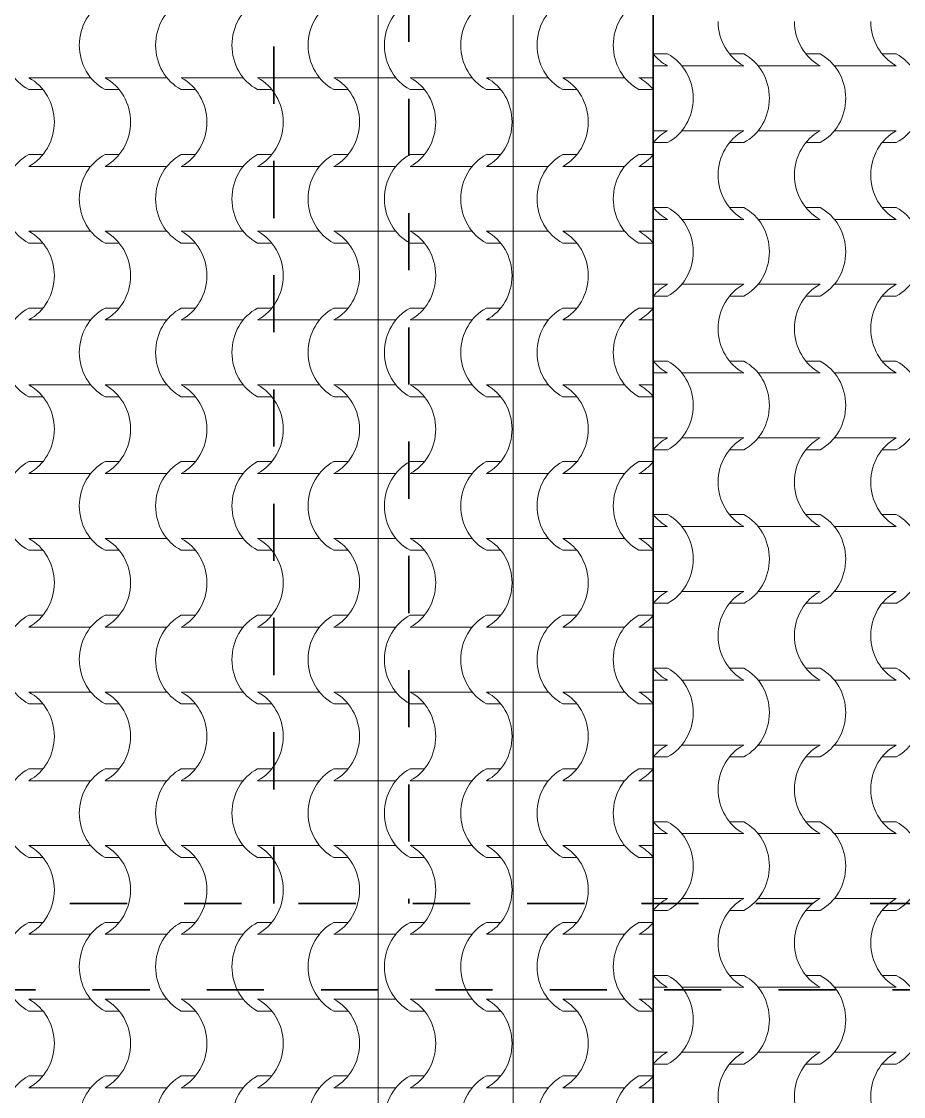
# Model space of a CAD drawing. Header units: millimetres. Extents: x -22688 to 165477, y -34508 to 218425.
# Drawn here: x 59903 to 61537, y 97226 to 99217 of the extents above; entities that cross this region are included whole.
import ezdxf

# ---------------------------------------------------------------- set-up
doc = ezdxf.new("R2010")
doc.units = ezdxf.units.MM
doc.header["$MEASUREMENT"] = 0
doc.set_wipeout_variables(frame=1)
doc.linetypes.add('- Прекъснати линия', pattern=[211.666667, 105.833333, -105.833333])
doc.linetypes.add('Wipeout_Contour', pattern=[1000, 0, -1000])
for name, color, linetype, lineweight in [('102', 254, 'Continuous', 15), ('41', 7, 'Continuous', 35), ('85', 252, 'Continuous', 20), ('GROMOBRAN', 5, 'Continuous', 35)]:
    doc.layers.add(name, color=color, linetype=linetype, lineweight=lineweight)
doc.layers.add('65', color=7, linetype='Continuous', lineweight=20, true_color=0x4e4e4e)

# ---------------------------------------------------------------- blocks, each defined once
blk = doc.blocks.new('*X785')
at = {"layer": '102', "color": 254, "linetype": 'Continuous', "lineweight": 15}
for p, q in [((186.387, 218.347), (185.241, 218.347)), ((187.533, 218.347), (186.387, 218.347)), ((189.212, 218.347), (188.067, 218.347)), ((190.358, 218.347), (189.212, 218.347)), ((192.038, 218.347), (190.892, 218.347)), ((193.184, 218.347), (192.038, 218.347)), ((194.863, 218.347), (193.717, 218.347)), ((196.009, 218.347), (194.863, 218.347)), ((197.689, 218.347), (196.543, 218.347)), ((198.835, 218.347), (197.689, 218.347)), ((200.514, 218.347), (199.368, 218.347)), ((201.66, 218.347), (200.514, 218.347)), ((203.339, 218.347), (202.194, 218.347)), ((204.485, 218.347), (203.339, 218.347)), ((206.165, 218.347), (205.019, 218.347)), ((207.311, 218.347), (206.165, 218.347)), ((208.371, 218.347), (207.844, 218.347)), ((185.768, 217.907), (185.241, 217.907)), ((188.593, 217.907), (188.067, 217.907)), ((191.419, 217.907), (190.892, 217.907)), ((194.244, 217.907), (193.717, 217.907)), ((197.07, 217.907), (196.543, 217.907)), ((199.895, 217.907), (199.368, 217.907)), ((202.72, 217.907), (202.194, 217.907)), ((205.546, 217.907), (205.019, 217.907)), ((208.371, 217.907), (207.844, 217.907)), ((185.768, 215.502), (185.241, 215.502)), ((188.593, 215.502), (188.067, 215.502)), ((191.419, 215.502), (190.892, 215.502)), ((194.244, 215.502), (193.717, 215.502)), ((197.07, 215.502), (196.543, 215.502)), ((199.895, 215.502), (199.368, 215.502)), ((202.72, 215.502), (202.194, 215.502)), ((205.546, 215.502), (205.019, 215.502)), ((208.371, 215.502), (207.844, 215.502)), ((186.387, 215.062), (185.241, 215.062)), ((187.533, 215.062), (186.387, 215.062)), ((189.212, 215.062), (188.067, 215.062)), ((190.358, 215.062), (189.212, 215.062)), ((192.038, 215.062), (190.892, 215.062)), ((193.184, 215.062), (192.038, 215.062)), ((194.863, 215.062), (193.717, 215.062)), ((196.009, 215.062), (194.863, 215.062)), ((197.689, 215.062), (196.543, 215.062)), ((198.835, 215.062), (197.689, 215.062)), ((200.514, 215.062), (199.368, 215.062)), ((201.66, 215.062), (200.514, 215.062)), ((203.339, 215.062), (202.194, 215.062)), ((204.485, 215.062), (203.339, 215.062)), ((206.165, 215.062), (205.019, 215.062)), ((207.311, 215.062), (206.165, 215.062)), ((208.371, 215.062), (207.844, 215.062)), ((186.387, 212.657), (185.241, 212.657)), ((187.533, 212.657), (186.387, 212.657)), ((189.212, 212.657), (188.067, 212.657)), ((190.358, 212.657), (189.212, 212.657)), ((192.038, 212.657), (190.892, 212.657)), ((193.184, 212.657), (192.038, 212.657)), ((194.863, 212.657), (193.717, 212.657)), ((196.009, 212.657), (194.863, 212.657)), ((197.689, 212.657), (196.543, 212.657)), ((198.835, 212.657), (197.689, 212.657)), ((200.514, 212.657), (199.368, 212.657)), ((201.66, 212.657), (200.514, 212.657)), ((203.339, 212.657), (202.194, 212.657)), ((204.485, 212.657), (203.339, 212.657)), ((206.165, 212.657), (205.019, 212.657)), ((207.311, 212.657), (206.165, 212.657)), ((208.371, 212.657), (207.844, 212.657)), ((185.768, 212.217), (185.241, 212.217)), ((188.593, 212.217), (188.067, 212.217)), ((191.419, 212.217), (190.892, 212.217)), ((194.244, 212.217), (193.717, 212.217)), ((197.07, 212.217), (196.543, 212.217)), ((199.895, 212.217), (199.368, 212.217)), ((202.72, 212.217), (202.194, 212.217)), ((205.546, 212.217), (205.019, 212.217)), ((208.371, 212.217), (207.844, 212.217)), ((185.768, 209.812), (185.241, 209.812)), ((188.593, 209.812), (188.067, 209.812)), ((191.419, 209.812), (190.892, 209.812)), ((194.244, 209.812), (193.717, 209.812)), ((197.07, 209.812), (196.543, 209.812)), ((199.895, 209.812), (199.368, 209.812)), ((202.72, 209.812), (202.194, 209.812)), ((205.546, 209.812), (205.019, 209.812)), ((208.371, 209.812), (207.844, 209.812)), ((186.387, 209.372), (185.241, 209.372)), ((187.533, 209.372), (186.387, 209.372)), ((189.212, 209.372), (188.067, 209.372)), ((190.358, 209.372), (189.212, 209.372)), ((192.038, 209.372), (190.892, 209.372)), ((193.184, 209.372), (192.038, 209.372)), ((194.863, 209.372), (193.717, 209.372)), ((196.009, 209.372), (194.863, 209.372)), ((197.689, 209.372), (196.543, 209.372)), ((198.835, 209.372), (197.689, 209.372)), ((200.514, 209.372), (199.368, 209.372)), ((201.66, 209.372), (200.514, 209.372)), ((203.339, 209.372), (202.194, 209.372)), ((204.485, 209.372), (203.339, 209.372)), ((206.165, 209.372), (205.019, 209.372)), ((207.311, 209.372), (206.165, 209.372)), ((208.371, 209.372), (207.844, 209.372)), ((186.387, 206.967), (185.241, 206.967)), ((187.533, 206.967), (186.387, 206.967)), ((189.212, 206.967), (188.067, 206.967)), ((190.358, 206.967), (189.212, 206.967)), ((192.038, 206.967), (190.892, 206.967)), ((193.184, 206.967), (192.038, 206.967)), ((194.863, 206.967), (193.717, 206.967)), ((196.009, 206.967), (194.863, 206.967)), ((197.689, 206.967), (196.543, 206.967)), ((198.835, 206.967), (197.689, 206.967)), ((200.514, 206.967), (199.368, 206.967)), ((201.66, 206.967), (200.514, 206.967)), ((203.339, 206.967), (202.194, 206.967)), ((204.485, 206.967), (203.339, 206.967)), ((206.165, 206.967), (205.019, 206.967)), ((207.311, 206.967), (206.165, 206.967)), ((208.371, 206.967), (207.844, 206.967)), ((185.768, 206.527), (185.241, 206.527)), ((188.593, 206.527), (188.067, 206.527)), ((191.419, 206.527), (190.892, 206.527)), ((194.244, 206.527), (193.717, 206.527)), ((197.07, 206.527), (196.543, 206.527)), ((199.895, 206.527), (199.368, 206.527)), ((202.72, 206.527), (202.194, 206.527)), ((205.546, 206.527), (205.019, 206.527)), ((208.371, 206.527), (207.844, 206.527)), ((185.768, 204.123), (185.241, 204.123)), ((188.593, 204.123), (188.067, 204.123)), ((191.419, 204.123), (190.892, 204.123)), ((194.244, 204.123), (193.717, 204.123)), ((197.07, 204.123), (196.543, 204.123)), ((199.895, 204.123), (199.368, 204.123)), ((202.72, 204.123), (202.194, 204.123)), ((205.546, 204.123), (205.019, 204.123)), ((208.371, 204.123), (207.844, 204.123)), ((186.387, 203.683), (185.241, 203.683)), ((187.533, 203.683), (186.387, 203.683)), ((189.212, 203.683), (188.067, 203.683)), ((190.358, 203.683), (189.212, 203.683)), ((192.038, 203.683), (190.892, 203.683)), ((193.184, 203.683), (192.038, 203.683)), ((194.863, 203.683), (193.717, 203.683)), ((196.009, 203.683), (194.863, 203.683)), ((197.689, 203.683), (196.543, 203.683)), ((198.835, 203.683), (197.689, 203.683)), ((200.514, 203.683), (199.368, 203.683)), ((201.66, 203.683), (200.514, 203.683)), ((203.339, 203.683), (202.194, 203.683)), ((204.485, 203.683), (203.339, 203.683)), ((206.165, 203.683), (205.019, 203.683)), ((207.311, 203.683), (206.165, 203.683)), ((208.371, 203.683), (207.844, 203.683)), ((186.387, 201.278), (185.241, 201.278)), ((187.533, 201.278), (186.387, 201.278)), ((189.212, 201.278), (188.067, 201.278)), ((190.358, 201.278), (189.212, 201.278)), ((192.038, 201.278), (190.892, 201.278)), ((193.184, 201.278), (192.038, 201.278)), ((194.863, 201.278), (193.717, 201.278)), ((196.009, 201.278), (194.863, 201.278)), ((197.689, 201.278), (196.543, 201.278)), ((198.835, 201.278), (197.689, 201.278)), ((200.514, 201.278), (199.368, 201.278)), ((201.66, 201.278), (200.514, 201.278)), ((203.339, 201.278), (202.194, 201.278)), ((204.485, 201.278), (203.339, 201.278)), ((206.165, 201.278), (205.019, 201.278)), ((207.311, 201.278), (206.165, 201.278)), ((208.371, 201.278), (207.844, 201.278)), ((185.768, 200.838), (185.241, 200.838)), ((188.593, 200.838), (188.067, 200.838)), ((191.419, 200.838), (190.892, 200.838)), ((194.244, 200.838), (193.717, 200.838)), ((197.07, 200.838), (196.543, 200.838)), ((199.895, 200.838), (199.368, 200.838)), ((202.72, 200.838), (202.194, 200.838)), ((205.546, 200.838), (205.019, 200.838)), ((208.371, 200.838), (207.844, 200.838)), ((185.768, 198.433), (185.241, 198.433)), ((188.593, 198.433), (188.067, 198.433)), ((191.419, 198.433), (190.892, 198.433)), ((194.244, 198.433), (193.717, 198.433)), ((197.07, 198.433), (196.543, 198.433)), ((199.895, 198.433), (199.368, 198.433)), ((202.72, 198.433), (202.194, 198.433)), ((205.546, 198.433), (205.019, 198.433)), ((208.371, 198.433), (207.844, 198.433)), ((186.387, 197.993), (185.241, 197.993)), ((187.533, 197.993), (186.387, 197.993)), ((189.212, 197.993), (188.067, 197.993)), ((190.358, 197.993), (189.212, 197.993)), ((192.038, 197.993), (190.892, 197.993)), ((193.184, 197.993), (192.038, 197.993)), ((194.863, 197.993), (193.717, 197.993)), ((196.009, 197.993), (194.863, 197.993)), ((197.689, 197.993), (196.543, 197.993)), ((198.835, 197.993), (197.689, 197.993)), ((200.514, 197.993), (199.368, 197.993)), ((201.66, 197.993), (200.514, 197.993)), ((203.339, 197.993), (202.194, 197.993)), ((204.485, 197.993), (203.339, 197.993)), ((206.165, 197.993), (205.019, 197.993)), ((207.311, 197.993), (206.165, 197.993)), ((208.371, 197.993), (207.844, 197.993)), ((186.387, 195.588), (185.241, 195.588)), ((187.533, 195.588), (186.387, 195.588)), ((189.212, 195.588), (188.067, 195.588)), ((190.358, 195.588), (189.212, 195.588)), ((192.038, 195.588), (190.892, 195.588)), ((193.184, 195.588), (192.038, 195.588)), ((194.863, 195.588), (193.717, 195.588)), ((196.009, 195.588), (194.863, 195.588)), ((197.689, 195.588), (196.543, 195.588)), ((198.835, 195.588), (197.689, 195.588)), ((200.514, 195.588), (199.368, 195.588)), ((201.66, 195.588), (200.514, 195.588)), ((203.339, 195.588), (202.194, 195.588)), ((204.485, 195.588), (203.339, 195.588)), ((206.165, 195.588), (205.019, 195.588)), ((207.311, 195.588), (206.165, 195.588)), ((208.371, 195.588), (207.844, 195.588)), ((185.768, 195.148), (185.241, 195.148)), ((188.593, 195.148), (188.067, 195.148)), ((191.419, 195.148), (190.892, 195.148)), ((194.244, 195.148), (193.717, 195.148)), ((197.07, 195.148), (196.543, 195.148)), ((199.895, 195.148), (199.368, 195.148)), ((202.72, 195.148), (202.194, 195.148)), ((205.546, 195.148), (205.019, 195.148)), ((208.371, 195.148), (207.844, 195.148)), ((185.768, 192.743), (185.241, 192.743)), ((188.593, 192.743), (188.067, 192.743)), ((191.419, 192.743), (190.892, 192.743)), ((194.244, 192.743), (193.717, 192.743)), ((197.07, 192.743), (196.543, 192.743)), ((199.895, 192.743), (199.368, 192.743)), ((202.72, 192.743), (202.194, 192.743)), ((205.546, 192.743), (205.019, 192.743)), ((208.371, 192.743), (207.844, 192.743)), ((186.387, 192.303), (185.241, 192.303)), ((187.533, 192.303), (186.387, 192.303)), ((189.212, 192.303), (188.067, 192.303)), ((190.358, 192.303), (189.212, 192.303)), ((192.038, 192.303), (190.892, 192.303)), ((193.184, 192.303), (192.038, 192.303)), ((194.863, 192.303), (193.717, 192.303)), ((196.009, 192.303), (194.863, 192.303)), ((197.689, 192.303), (196.543, 192.303)), ((198.835, 192.303), (197.689, 192.303)), ((200.514, 192.303), (199.368, 192.303)), ((201.66, 192.303), (200.514, 192.303)), ((203.339, 192.303), (202.194, 192.303)), ((204.485, 192.303), (203.339, 192.303)), ((206.165, 192.303), (205.019, 192.303)), ((207.311, 192.303), (206.165, 192.303)), ((208.371, 192.303), (207.844, 192.303)), ((186.387, 189.899), (185.241, 189.899)), ((187.533, 189.899), (186.387, 189.899)), ((189.212, 189.899), (188.067, 189.899)), ((190.358, 189.899), (189.212, 189.899)), ((192.038, 189.899), (190.892, 189.899)), ((193.184, 189.899), (192.038, 189.899)), ((194.863, 189.899), (193.717, 189.899)), ((196.009, 189.899), (194.863, 189.899)), ((197.689, 189.899), (196.543, 189.899)), ((198.835, 189.899), (197.689, 189.899)), ((200.514, 189.899), (199.368, 189.899)), ((201.66, 189.899), (200.514, 189.899)), ((203.339, 189.899), (202.194, 189.899)), ((204.485, 189.899), (203.339, 189.899)), ((206.165, 189.899), (205.019, 189.899)), ((207.311, 189.899), (206.165, 189.899)), ((208.371, 189.899), (207.844, 189.899)), ((185.768, 189.459), (185.241, 189.459)), ((188.593, 189.459), (188.067, 189.459)), ((191.419, 189.459), (190.892, 189.459)), ((194.244, 189.459), (193.717, 189.459)), ((197.07, 189.459), (196.543, 189.459)), ((199.895, 189.459), (199.368, 189.459)), ((202.72, 189.459), (202.194, 189.459)), ((205.546, 189.459), (205.019, 189.459)), ((208.371, 189.459), (207.844, 189.459)), ((185.768, 187.054), (185.241, 187.054)), ((188.593, 187.054), (188.067, 187.054)), ((191.419, 187.054), (190.892, 187.054)), ((194.244, 187.054), (193.717, 187.054)), ((197.07, 187.054), (196.543, 187.054)), ((199.895, 187.054), (199.368, 187.054)), ((202.72, 187.054), (202.194, 187.054)), ((205.546, 187.054), (205.019, 187.054)), ((208.371, 187.054), (207.844, 187.054)), ((186.387, 186.614), (185.241, 186.614)), ((187.533, 186.614), (186.387, 186.614)), ((189.212, 186.614), (188.067, 186.614)), ((190.358, 186.614), (189.212, 186.614)), ((192.038, 186.614), (190.892, 186.614)), ((193.184, 186.614), (192.038, 186.614)), ((194.863, 186.614), (193.717, 186.614)), ((196.009, 186.614), (194.863, 186.614)), ((197.689, 186.614), (196.543, 186.614)), ((198.835, 186.614), (197.689, 186.614)), ((200.514, 186.614), (199.368, 186.614)), ((201.66, 186.614), (200.514, 186.614)), ((203.339, 186.614), (202.194, 186.614)), ((204.485, 186.614), (203.339, 186.614)), ((206.165, 186.614), (205.019, 186.614)), ((207.311, 186.614), (206.165, 186.614)), ((208.371, 186.614), (207.844, 186.614)), ((186.387, 184.209), (185.241, 184.209)), ((187.533, 184.209), (186.387, 184.209)), ((189.212, 184.209), (188.067, 184.209)), ((190.358, 184.209), (189.212, 184.209)), ((192.038, 184.209), (190.892, 184.209)), ((193.184, 184.209), (192.038, 184.209)), ((194.863, 184.209), (193.717, 184.209)), ((196.009, 184.209), (194.863, 184.209)), ((197.689, 184.209), (196.543, 184.209)), ((198.835, 184.209), (197.689, 184.209)), ((200.514, 184.209), (199.368, 184.209)), ((201.66, 184.209), (200.514, 184.209)), ((203.339, 184.209), (202.194, 184.209)), ((204.485, 184.209), (203.339, 184.209)), ((206.165, 184.209), (205.019, 184.209)), ((207.311, 184.209), (206.165, 184.209)), ((208.371, 184.209), (207.844, 184.209)), ((185.768, 183.769), (185.241, 183.769)), ((188.593, 183.769), (188.067, 183.769)), ((191.419, 183.769), (190.892, 183.769)), ((194.244, 183.769), (193.717, 183.769)), ((197.07, 183.769), (196.543, 183.769)), ((199.895, 183.769), (199.368, 183.769)), ((202.72, 183.769), (202.194, 183.769)), ((205.546, 183.769), (205.019, 183.769)), ((208.371, 183.769), (207.844, 183.769)), ((185.768, 181.364), (185.241, 181.364)), ((188.593, 181.364), (188.067, 181.364)), ((191.419, 181.364), (190.892, 181.364)), ((194.244, 181.364), (193.717, 181.364)), ((197.07, 181.364), (196.543, 181.364)), ((199.895, 181.364), (199.368, 181.364)), ((202.72, 181.364), (202.194, 181.364)), ((205.546, 181.364), (205.019, 181.364)), ((208.371, 181.364), (207.844, 181.364)), ((186.387, 180.924), (185.241, 180.924)), ((187.533, 180.924), (186.387, 180.924)), ((189.212, 180.924), (188.067, 180.924)), ((190.358, 180.924), (189.212, 180.924)), ((192.038, 180.924), (190.892, 180.924)), ((193.184, 180.924), (192.038, 180.924)), ((194.863, 180.924), (193.717, 180.924)), ((196.009, 180.924), (194.863, 180.924)), ((197.689, 180.924), (196.543, 180.924)), ((198.835, 180.924), (197.689, 180.924)), ((200.514, 180.924), (199.368, 180.924)), ((201.66, 180.924), (200.514, 180.924)), ((203.339, 180.924), (202.194, 180.924)), ((204.485, 180.924), (203.339, 180.924)), ((206.165, 180.924), (205.019, 180.924)), ((207.311, 180.924), (206.165, 180.924)), ((208.371, 180.924), (207.844, 180.924))]:
    blk.add_line(p, q, dxfattribs=at)
for centre, major_axis, start_param, end_param in [((186.018, 219.549), (0, 1.839), 0.466079, 2.675513), ((188.843, 219.549), (0, 1.839), 0.466079, 2.675513), ((191.668, 219.549), (0, 1.839), 0.466079, 2.675513), ((194.494, 219.549), (0, 1.839), 0.466079, 2.675513), ((197.319, 219.549), (0, 1.839), 0.466079, 2.675513), ((200.145, 219.549), (0, 1.839), 0.466079, 2.675513), ((202.97, 219.549), (0, 1.839), 0.466079, 2.675513), ((205.795, 219.549), (0, 1.839), 0.466079, 2.675513), ((208.621, 219.549), (0, 1.839), 0.466079, 2.675513), ((184.453, 216.699), (0, 1.849), 4.715365, 5.812147), ((187.278, 216.699), (0, 1.849), 4.715365, 5.812147), ((190.103, 216.699), (0, 1.849), 4.715365, 5.812147), ((192.929, 216.699), (0, 1.849), 4.715365, 5.812147), ((195.754, 216.699), (0, 1.849), 4.715365, 5.812147), ((198.58, 216.699), (0, 1.849), 4.715365, 5.812147), ((201.405, 216.699), (0, 1.849), 4.715365, 5.812147), ((204.23, 216.699), (0, 1.849), 4.715365, 5.812147), ((207.056, 216.699), (0, 1.849), 5.424452, 5.812147), ((184.453, 216.71), (0, 1.849), 3.612631, 4.709413), ((187.278, 216.71), (0, 1.849), 3.612631, 4.709413), ((190.103, 216.71), (0, 1.849), 3.612631, 4.709413), ((192.929, 216.71), (0, 1.849), 3.612631, 4.709413), ((195.754, 216.71), (0, 1.849), 3.612631, 4.709413), ((198.58, 216.71), (0, 1.849), 3.612631, 4.709413), ((201.405, 216.71), (0, 1.849), 3.612631, 4.709413), ((204.23, 216.71), (0, 1.849), 3.612631, 4.709413), ((186.018, 213.859), (0, 1.839), 0.466079, 2.675513), ((188.843, 213.859), (0, 1.839), 0.466079, 2.675513), ((191.668, 213.859), (0, 1.839), 0.466079, 2.675513), ((194.494, 213.859), (0, 1.839), 0.466079, 2.675513), ((197.319, 213.859), (0, 1.839), 0.466079, 2.675513), ((200.145, 213.859), (0, 1.839), 0.466079, 2.675513), ((202.97, 213.859), (0, 1.839), 0.466079, 2.675513), ((205.795, 213.859), (0, 1.839), 0.466079, 2.675513), ((208.621, 213.859), (0, 1.839), 0.466079, 2.675513), ((207.056, 216.71), (0, 1.849), 3.612631, 4.000326), ((184.453, 211.009), (0, 1.849), 4.715365, 5.812147), ((187.278, 211.009), (0, 1.849), 4.715365, 5.812147), ((190.103, 211.009), (0, 1.849), 4.715365, 5.812147), ((192.929, 211.009), (0, 1.849), 4.715365, 5.812147), ((195.754, 211.009), (0, 1.849), 4.715365, 5.812147), ((198.58, 211.009), (0, 1.849), 4.715365, 5.812147), ((201.405, 211.009), (0, 1.849), 4.715365, 5.812147), ((204.23, 211.009), (0, 1.849), 4.715365, 5.812147), ((207.056, 211.009), (0, 1.849), 5.424451, 5.812147), ((184.453, 211.02), (0, 1.849), 3.612631, 4.709413), ((187.278, 211.02), (0, 1.849), 3.612631, 4.709413), ((190.103, 211.02), (0, 1.849), 3.612631, 4.709413), ((192.929, 211.02), (0, 1.849), 3.612631, 4.709413), ((195.754, 211.02), (0, 1.849), 3.612631, 4.709413), ((198.58, 211.02), (0, 1.849), 3.612631, 4.709413), ((201.405, 211.02), (0, 1.849), 3.612631, 4.709413), ((204.23, 211.02), (0, 1.849), 3.612631, 4.709413), ((186.018, 208.17), (0, 1.839), 0.466079, 2.675513), ((188.843, 208.17), (0, 1.839), 0.466079, 2.675513), ((191.668, 208.17), (0, 1.839), 0.466079, 2.675513), ((194.494, 208.17), (0, 1.839), 0.466079, 2.675513), ((197.319, 208.17), (0, 1.839), 0.466079, 2.675513), ((200.145, 208.17), (0, 1.839), 0.466079, 2.675513), ((202.97, 208.17), (0, 1.839), 0.466079, 2.675513), ((205.795, 208.17), (0, 1.839), 0.466079, 2.675513), ((208.621, 208.17), (0, 1.839), 0.466079, 2.675513), ((207.056, 211.02), (0, 1.849), 3.612631, 4.000327), ((184.453, 205.32), (0, 1.849), 4.715365, 5.812147), ((187.278, 205.32), (0, 1.849), 4.715365, 5.812147), ((190.103, 205.32), (0, 1.849), 4.715365, 5.812147), ((192.929, 205.32), (0, 1.849), 4.715365, 5.812147), ((195.754, 205.32), (0, 1.849), 4.715365, 5.812147), ((198.58, 205.32), (0, 1.849), 4.715365, 5.812147), ((201.405, 205.32), (0, 1.849), 4.715365, 5.812147), ((204.23, 205.32), (0, 1.849), 4.715365, 5.812147), ((207.056, 205.32), (0, 1.849), 5.42445, 5.812147), ((184.453, 205.331), (0, 1.849), 3.612631, 4.709413), ((187.278, 205.331), (0, 1.849), 3.612631, 4.709413), ((190.103, 205.331), (0, 1.849), 3.612631, 4.709413), ((192.929, 205.331), (0, 1.849), 3.612631, 4.709413), ((195.754, 205.331), (0, 1.849), 3.612631, 4.709413), ((198.58, 205.331), (0, 1.849), 3.612631, 4.709413), ((201.405, 205.331), (0, 1.849), 3.612631, 4.709413), ((204.23, 205.331), (0, 1.849), 3.612631, 4.709413), ((186.018, 202.48), (0, 1.839), 0.466079, 2.675513), ((188.843, 202.48), (0, 1.839), 0.466079, 2.675513), ((191.668, 202.48), (0, 1.839), 0.466079, 2.675513), ((194.494, 202.48), (0, 1.839), 0.466079, 2.675513), ((197.319, 202.48), (0, 1.839), 0.466079, 2.675513), ((200.145, 202.48), (0, 1.839), 0.466079, 2.675513), ((202.97, 202.48), (0, 1.839), 0.466079, 2.675513), ((205.795, 202.48), (0, 1.839), 0.466079, 2.675513), ((208.621, 202.48), (0, 1.839), 0.466079, 2.675513), ((207.056, 205.331), (0, 1.849), 3.612631, 4.000328), ((184.453, 199.63), (0, 1.849), 4.715365, 5.812147), ((187.278, 199.63), (0, 1.849), 4.715365, 5.812147), ((190.103, 199.63), (0, 1.849), 4.715365, 5.812147), ((192.929, 199.63), (0, 1.849), 4.715365, 5.812147), ((195.754, 199.63), (0, 1.849), 4.715365, 5.812147), ((198.58, 199.63), (0, 1.849), 4.715365, 5.812147), ((201.405, 199.63), (0, 1.849), 4.715365, 5.812147), ((204.23, 199.63), (0, 1.849), 4.715365, 5.812147), ((207.056, 199.63), (0, 1.849), 5.424449, 5.812147), ((184.453, 199.641), (0, 1.849), 3.612631, 4.709413), ((187.278, 199.641), (0, 1.849), 3.612631, 4.709413), ((190.103, 199.641), (0, 1.849), 3.612631, 4.709413), ((192.929, 199.641), (0, 1.849), 3.612631, 4.709413), ((195.754, 199.641), (0, 1.849), 3.612631, 4.709413), ((198.58, 199.641), (0, 1.849), 3.612631, 4.709413), ((201.405, 199.641), (0, 1.849), 3.612631, 4.709413), ((204.23, 199.641), (0, 1.849), 3.612631, 4.709413), ((186.018, 196.791), (0, 1.839), 0.466079, 2.675513), ((188.843, 196.791), (0, 1.839), 0.466079, 2.675513), ((191.668, 196.791), (0, 1.839), 0.466079, 2.675513), ((194.494, 196.791), (0, 1.839), 0.466079, 2.675513), ((197.319, 196.791), (0, 1.839), 0.466079, 2.675513), ((200.145, 196.791), (0, 1.839), 0.466079, 2.675513), ((202.97, 196.791), (0, 1.839), 0.466079, 2.675513), ((205.795, 196.791), (0, 1.839), 0.466079, 2.675513), ((208.621, 196.791), (0, 1.839), 0.466079, 2.675513), ((207.056, 199.641), (0, 1.849), 3.612631, 4.000329), ((184.453, 193.94), (0, 1.849), 4.715365, 5.812147), ((187.278, 193.94), (0, 1.849), 4.715365, 5.812147), ((190.103, 193.94), (0, 1.849), 4.715365, 5.812147), ((192.929, 193.94), (0, 1.849), 4.715365, 5.812147), ((195.754, 193.94), (0, 1.849), 4.715365, 5.812147), ((198.58, 193.94), (0, 1.849), 4.715365, 5.812147), ((201.405, 193.94), (0, 1.849), 4.715365, 5.812147), ((204.23, 193.94), (0, 1.849), 4.715365, 5.812147), ((207.056, 193.94), (0, 1.849), 5.424448, 5.812147), ((184.453, 193.951), (0, 1.849), 3.612631, 4.709413), ((187.278, 193.951), (0, 1.849), 3.612631, 4.709413), ((190.103, 193.951), (0, 1.849), 3.612631, 4.709413), ((192.929, 193.951), (0, 1.849), 3.612631, 4.709413), ((195.754, 193.951), (0, 1.849), 3.612631, 4.709413), ((198.58, 193.951), (0, 1.849), 3.612631, 4.709413), ((201.405, 193.951), (0, 1.849), 3.612631, 4.709413), ((204.23, 193.951), (0, 1.849), 3.612631, 4.709413), ((186.018, 191.101), (0, 1.839), 0.466079, 2.675513), ((188.843, 191.101), (0, 1.839), 0.466079, 2.675513), ((191.668, 191.101), (0, 1.839), 0.466079, 2.675513), ((194.494, 191.101), (0, 1.839), 0.466079, 2.675513), ((197.319, 191.101), (0, 1.839), 0.466079, 2.675513), ((200.145, 191.101), (0, 1.839), 0.466079, 2.675513), ((202.97, 191.101), (0, 1.839), 0.466079, 2.675513), ((205.795, 191.101), (0, 1.839), 0.466079, 2.675513), ((208.621, 191.101), (0, 1.839), 0.466079, 2.675513), ((207.056, 193.951), (0, 1.849), 3.612631, 4.00033), ((184.453, 188.251), (0, 1.849), 4.715365, 5.812147), ((187.278, 188.251), (0, 1.849), 4.715365, 5.812147), ((190.103, 188.251), (0, 1.849), 4.715365, 5.812147), ((192.929, 188.251), (0, 1.849), 4.715365, 5.812147), ((195.754, 188.251), (0, 1.849), 4.715365, 5.812147), ((198.58, 188.251), (0, 1.849), 4.715365, 5.812147), ((201.405, 188.251), (0, 1.849), 4.715365, 5.812147), ((204.23, 188.251), (0, 1.849), 4.715365, 5.812147), ((207.056, 188.251), (0, 1.849), 5.424448, 5.812147), ((184.453, 188.262), (0, 1.849), 3.612631, 4.709413), ((187.278, 188.262), (0, 1.849), 3.612631, 4.709413), ((190.103, 188.262), (0, 1.849), 3.612631, 4.709413), ((192.929, 188.262), (0, 1.849), 3.612631, 4.709413), ((195.754, 188.262), (0, 1.849), 3.612631, 4.709413), ((198.58, 188.262), (0, 1.849), 3.612631, 4.709413), ((201.405, 188.262), (0, 1.849), 3.612631, 4.709413), ((204.23, 188.262), (0, 1.849), 3.612631, 4.709413), ((186.018, 185.411), (0, 1.839), 0.466079, 2.675513), ((188.843, 185.411), (0, 1.839), 0.466079, 2.675513), ((191.668, 185.411), (0, 1.839), 0.466079, 2.675513), ((194.494, 185.411), (0, 1.839), 0.466079, 2.675513), ((197.319, 185.411), (0, 1.839), 0.466079, 2.675513), ((200.145, 185.411), (0, 1.839), 0.466079, 2.675513), ((202.97, 185.411), (0, 1.839), 0.466079, 2.675513), ((205.795, 185.411), (0, 1.839), 0.466079, 2.675513), ((208.621, 185.411), (0, 1.839), 0.466079, 2.675513), ((207.056, 188.262), (0, 1.849), 3.612631, 4.000331), ((184.453, 182.561), (0, 1.849), 4.715365, 5.812147), ((187.278, 182.561), (0, 1.849), 4.715365, 5.812147), ((190.103, 182.561), (0, 1.849), 4.715365, 5.812147), ((192.929, 182.561), (0, 1.849), 4.715365, 5.812147), ((195.754, 182.561), (0, 1.849), 4.715365, 5.812147), ((198.58, 182.561), (0, 1.849), 4.715365, 5.812147), ((201.405, 182.561), (0, 1.849), 4.715365, 5.812147), ((204.23, 182.561), (0, 1.849), 4.715365, 5.812147), ((207.056, 182.561), (0, 1.849), 5.424447, 5.812147), ((184.453, 182.572), (0, 1.849), 3.612631, 4.709413), ((187.278, 182.572), (0, 1.849), 3.612631, 4.709413), ((190.103, 182.572), (0, 1.849), 3.612631, 4.709413), ((192.929, 182.572), (0, 1.849), 3.612631, 4.709413), ((195.754, 182.572), (0, 1.849), 3.612631, 4.709413), ((198.58, 182.572), (0, 1.849), 3.612631, 4.709413), ((201.405, 182.572), (0, 1.849), 3.612631, 4.709413), ((204.23, 182.572), (0, 1.849), 3.612631, 4.709413), ((186.018, 179.722), (0, 1.839), 0.466079, 2.675513), ((188.843, 179.722), (0, 1.839), 0.466079, 2.675513), ((191.668, 179.722), (0, 1.839), 0.466079, 2.675513), ((194.494, 179.722), (0, 1.839), 0.466079, 2.675513), ((197.319, 179.722), (0, 1.839), 0.466079, 2.675513), ((200.145, 179.722), (0, 1.839), 0.466079, 2.675513), ((202.97, 179.722), (0, 1.839), 0.466079, 2.675513), ((205.795, 179.722), (0, 1.839), 0.466079, 2.675513), ((208.621, 179.722), (0, 1.839), 0.466079, 2.675513), ((207.056, 182.572), (0, 1.849), 3.612631, 4.000332)]:
    blk.add_ellipse(centre, major_axis=major_axis, ratio=0.939693, start_param=start_param, end_param=end_param, dxfattribs=at)
blk = doc.blocks.new('*X786')
at = {"layer": '102', "color": 254, "linetype": 'Continuous', "lineweight": 15}
for p, q in [((208.371, 219.228), (208.898, 219.228)), ((211.197, 219.228), (211.724, 219.228)), ((214.022, 219.228), (214.549, 219.228)), ((216.848, 219.228), (217.374, 219.228)), ((208.371, 218.788), (208.898, 218.788)), ((209.432, 218.788), (210.578, 218.788)), ((210.578, 218.788), (211.724, 218.788)), ((212.257, 218.788), (213.403, 218.788)), ((213.403, 218.788), (214.549, 218.788)), ((215.083, 218.788), (216.229, 218.788)), ((216.229, 218.788), (217.374, 218.788)), ((208.371, 216.383), (208.898, 216.383)), ((209.432, 216.383), (210.578, 216.383)), ((210.578, 216.383), (211.724, 216.383)), ((212.257, 216.383), (213.403, 216.383)), ((213.403, 216.383), (214.549, 216.383)), ((215.083, 216.383), (216.229, 216.383)), ((216.229, 216.383), (217.374, 216.383)), ((208.371, 215.943), (208.898, 215.943)), ((211.197, 215.943), (211.724, 215.943)), ((214.022, 215.943), (214.549, 215.943)), ((216.848, 215.943), (217.374, 215.943)), ((208.371, 213.538), (208.898, 213.538)), ((211.197, 213.538), (211.724, 213.538)), ((214.022, 213.538), (214.549, 213.538)), ((216.848, 213.538), (217.374, 213.538)), ((208.371, 213.098), (208.898, 213.098)), ((209.432, 213.098), (210.578, 213.098)), ((210.578, 213.098), (211.724, 213.098)), ((212.257, 213.098), (213.403, 213.098)), ((213.403, 213.098), (214.549, 213.098)), ((215.083, 213.098), (216.229, 213.098)), ((216.229, 213.098), (217.374, 213.098)), ((208.371, 210.693), (208.898, 210.693)), ((209.432, 210.693), (210.578, 210.693)), ((210.578, 210.693), (211.724, 210.693)), ((212.257, 210.693), (213.403, 210.693)), ((213.403, 210.693), (214.549, 210.693)), ((215.083, 210.693), (216.229, 210.693)), ((216.229, 210.693), (217.374, 210.693)), ((208.371, 210.253), (208.898, 210.253)), ((211.197, 210.253), (211.724, 210.253)), ((214.022, 210.253), (214.549, 210.253)), ((216.848, 210.253), (217.374, 210.253)), ((208.371, 207.848), (208.898, 207.848)), ((211.197, 207.848), (211.724, 207.848)), ((214.022, 207.848), (214.549, 207.848)), ((216.848, 207.848), (217.374, 207.848)), ((208.371, 207.408), (208.898, 207.408)), ((209.432, 207.408), (210.578, 207.408)), ((210.578, 207.408), (211.724, 207.408)), ((212.257, 207.408), (213.403, 207.408)), ((213.403, 207.408), (214.549, 207.408)), ((215.083, 207.408), (216.229, 207.408)), ((216.229, 207.408), (217.374, 207.408)), ((208.371, 205.004), (208.898, 205.004)), ((209.432, 205.004), (210.578, 205.004)), ((210.578, 205.004), (211.724, 205.004)), ((212.257, 205.004), (213.403, 205.004)), ((213.403, 205.004), (214.549, 205.004)), ((215.083, 205.004), (216.229, 205.004)), ((216.229, 205.004), (217.374, 205.004)), ((208.371, 204.564), (208.898, 204.564)), ((211.197, 204.564), (211.724, 204.564)), ((214.022, 204.564), (214.549, 204.564)), ((216.848, 204.564), (217.374, 204.564)), ((208.371, 202.159), (208.898, 202.159)), ((211.197, 202.159), (211.724, 202.159)), ((214.022, 202.159), (214.549, 202.159)), ((216.848, 202.159), (217.374, 202.159)), ((208.371, 201.719), (208.898, 201.719)), ((209.432, 201.719), (210.578, 201.719)), ((210.578, 201.719), (211.724, 201.719)), ((212.257, 201.719), (213.403, 201.719)), ((213.403, 201.719), (214.549, 201.719)), ((215.083, 201.719), (216.229, 201.719)), ((216.229, 201.719), (217.374, 201.719)), ((208.371, 199.314), (208.898, 199.314)), ((209.432, 199.314), (210.578, 199.314)), ((210.578, 199.314), (211.724, 199.314)), ((212.257, 199.314), (213.403, 199.314)), ((213.403, 199.314), (214.549, 199.314)), ((215.083, 199.314), (216.229, 199.314)), ((216.229, 199.314), (217.374, 199.314)), ((208.371, 198.874), (208.898, 198.874)), ((211.197, 198.874), (211.724, 198.874)), ((214.022, 198.874), (214.549, 198.874)), ((216.848, 198.874), (217.374, 198.874)), ((208.371, 196.469), (208.898, 196.469)), ((211.197, 196.469), (211.724, 196.469)), ((214.022, 196.469), (214.549, 196.469)), ((216.848, 196.469), (217.374, 196.469)), ((208.371, 196.029), (208.898, 196.029)), ((209.432, 196.029), (210.578, 196.029)), ((210.578, 196.029), (211.724, 196.029)), ((212.257, 196.029), (213.403, 196.029)), ((213.403, 196.029), (214.549, 196.029)), ((215.083, 196.029), (216.229, 196.029)), ((216.229, 196.029), (217.374, 196.029)), ((208.371, 193.624), (208.898, 193.624)), ((209.432, 193.624), (210.578, 193.624)), ((210.578, 193.624), (211.724, 193.624)), ((212.257, 193.624), (213.403, 193.624)), ((213.403, 193.624), (214.549, 193.624)), ((215.083, 193.624), (216.229, 193.624)), ((216.229, 193.624), (217.374, 193.624)), ((208.371, 193.184), (208.898, 193.184)), ((211.197, 193.184), (211.724, 193.184)), ((214.022, 193.184), (214.549, 193.184)), ((216.848, 193.184), (217.374, 193.184)), ((208.371, 190.78), (208.898, 190.78)), ((211.197, 190.78), (211.724, 190.78)), ((214.022, 190.78), (214.549, 190.78)), ((216.848, 190.78), (217.374, 190.78)), ((208.371, 190.34), (208.898, 190.34)), ((209.432, 190.34), (210.578, 190.34)), ((210.578, 190.34), (211.724, 190.34)), ((212.257, 190.34), (213.403, 190.34)), ((213.403, 190.34), (214.549, 190.34)), ((215.083, 190.34), (216.229, 190.34)), ((216.229, 190.34), (217.374, 190.34)), ((208.371, 187.935), (208.898, 187.935)), ((209.432, 187.935), (210.578, 187.935)), ((210.578, 187.935), (211.724, 187.935)), ((212.257, 187.935), (213.403, 187.935)), ((213.403, 187.935), (214.549, 187.935)), ((215.083, 187.935), (216.229, 187.935)), ((216.229, 187.935), (217.374, 187.935)), ((208.371, 187.495), (208.898, 187.495)), ((211.197, 187.495), (211.724, 187.495)), ((214.022, 187.495), (214.549, 187.495)), ((216.848, 187.495), (217.374, 187.495)), ((208.371, 185.09), (208.898, 185.09)), ((211.197, 185.09), (211.724, 185.09)), ((214.022, 185.09), (214.549, 185.09)), ((216.848, 185.09), (217.374, 185.09)), ((208.371, 184.65), (208.898, 184.65)), ((209.432, 184.65), (210.578, 184.65)), ((210.578, 184.65), (211.724, 184.65)), ((212.257, 184.65), (213.403, 184.65)), ((213.403, 184.65), (214.549, 184.65)), ((215.083, 184.65), (216.229, 184.65)), ((216.229, 184.65), (217.374, 184.65)), ((208.371, 182.245), (208.898, 182.245)), ((209.432, 182.245), (210.578, 182.245)), ((210.578, 182.245), (211.724, 182.245)), ((212.257, 182.245), (213.403, 182.245)), ((213.403, 182.245), (214.549, 182.245)), ((215.083, 182.245), (216.229, 182.245)), ((216.229, 182.245), (217.374, 182.245)), ((208.371, 181.805), (208.898, 181.805)), ((211.197, 181.805), (211.724, 181.805)), ((214.022, 181.805), (214.549, 181.805)), ((216.848, 181.805), (217.374, 181.805))]:
    blk.add_line(p, q, dxfattribs=at)
for centre, major_axis, start_param, end_param in [((212.512, 220.436), (0, 1.849), 1.573772, 2.670554), ((215.338, 220.436), (0, 1.849), 1.573772, 2.670554), ((218.163, 220.436), (0, 1.849), 1.573772, 2.670554), ((209.687, 220.436), (0, 1.849), 2.282843, 2.670554), ((208.122, 217.585), (0, 1.839), 3.607672, 5.817106), ((210.947, 217.585), (0, 1.839), 3.607672, 5.817106), ((213.773, 217.585), (0, 1.839), 3.607672, 5.817106), ((216.598, 217.585), (0, 1.839), 3.607672, 5.817106), ((209.687, 214.735), (0, 1.849), 0.471039, 0.858749), ((212.512, 214.735), (0, 1.849), 0.471039, 1.56782), ((215.338, 214.735), (0, 1.849), 0.471039, 1.56782), ((218.163, 214.735), (0, 1.849), 0.471039, 1.56782), ((212.512, 214.746), (0, 1.849), 1.573772, 2.670554), ((215.338, 214.746), (0, 1.849), 1.573772, 2.670554), ((218.163, 214.746), (0, 1.849), 1.573772, 2.670554), ((209.687, 214.746), (0, 1.849), 2.282843, 2.670554), ((208.122, 211.896), (0, 1.839), 3.607672, 5.817106), ((210.947, 211.896), (0, 1.839), 3.607672, 5.817106), ((213.773, 211.896), (0, 1.839), 3.607672, 5.817106), ((216.598, 211.896), (0, 1.839), 3.607672, 5.817106), ((209.687, 209.045), (0, 1.849), 0.471039, 0.858749), ((212.512, 209.045), (0, 1.849), 0.471039, 1.56782), ((215.338, 209.045), (0, 1.849), 0.471039, 1.56782), ((218.163, 209.045), (0, 1.849), 0.471039, 1.56782), ((212.512, 209.056), (0, 1.849), 1.573772, 2.670554), ((215.338, 209.056), (0, 1.849), 1.573772, 2.670554), ((218.163, 209.056), (0, 1.849), 1.573772, 2.670554), ((209.687, 209.056), (0, 1.849), 2.282843, 2.670554), ((208.122, 206.206), (0, 1.839), 3.607672, 5.817106), ((210.947, 206.206), (0, 1.839), 3.607672, 5.817106), ((213.773, 206.206), (0, 1.839), 3.607672, 5.817106), ((216.598, 206.206), (0, 1.839), 3.607672, 5.817106), ((209.687, 203.356), (0, 1.849), 0.471039, 0.858749), ((212.512, 203.356), (0, 1.849), 0.471039, 1.56782), ((215.338, 203.356), (0, 1.849), 0.471039, 1.56782), ((218.163, 203.356), (0, 1.849), 0.471039, 1.56782), ((212.512, 203.367), (0, 1.849), 1.573772, 2.670554), ((215.338, 203.367), (0, 1.849), 1.573772, 2.670554), ((218.163, 203.367), (0, 1.849), 1.573772, 2.670554), ((209.687, 203.367), (0, 1.849), 2.282843, 2.670554), ((208.122, 200.516), (0, 1.839), 3.607672, 5.817106), ((210.947, 200.516), (0, 1.839), 3.607672, 5.817106), ((213.773, 200.516), (0, 1.839), 3.607672, 5.817106), ((216.598, 200.516), (0, 1.839), 3.607672, 5.817106), ((209.687, 197.666), (0, 1.849), 0.471039, 0.858749), ((212.512, 197.666), (0, 1.849), 0.471039, 1.56782), ((215.338, 197.666), (0, 1.849), 0.471039, 1.56782), ((218.163, 197.666), (0, 1.849), 0.471039, 1.56782), ((212.512, 197.677), (0, 1.849), 1.573772, 2.670554), ((215.338, 197.677), (0, 1.849), 1.573772, 2.670554), ((218.163, 197.677), (0, 1.849), 1.573772, 2.670554), ((209.687, 197.677), (0, 1.849), 2.282843, 2.670554), ((208.122, 194.827), (0, 1.839), 3.607672, 5.817106), ((210.947, 194.827), (0, 1.839), 3.607672, 5.817106), ((213.773, 194.827), (0, 1.839), 3.607672, 5.817106), ((216.598, 194.827), (0, 1.839), 3.607672, 5.817106), ((209.687, 191.977), (0, 1.849), 0.471039, 0.858749), ((212.512, 191.977), (0, 1.849), 0.471039, 1.56782), ((215.338, 191.977), (0, 1.849), 0.471039, 1.56782), ((218.163, 191.977), (0, 1.849), 0.471039, 1.56782), ((212.512, 191.988), (0, 1.849), 1.573772, 2.670554), ((215.338, 191.988), (0, 1.849), 1.573772, 2.670554), ((218.163, 191.988), (0, 1.849), 1.573772, 2.670554), ((209.687, 191.988), (0, 1.849), 2.282843, 2.670554), ((208.122, 189.137), (0, 1.839), 3.607672, 5.817106), ((210.947, 189.137), (0, 1.839), 3.607672, 5.817106), ((213.773, 189.137), (0, 1.839), 3.607672, 5.817106), ((216.598, 189.137), (0, 1.839), 3.607672, 5.817106), ((209.687, 186.287), (0, 1.849), 0.471039, 0.858749), ((212.512, 186.287), (0, 1.849), 0.471039, 1.56782), ((215.338, 186.287), (0, 1.849), 0.471039, 1.56782), ((218.163, 186.287), (0, 1.849), 0.471039, 1.56782), ((212.512, 186.298), (0, 1.849), 1.573772, 2.670554), ((215.338, 186.298), (0, 1.849), 1.573772, 2.670554), ((218.163, 186.298), (0, 1.849), 1.573772, 2.670554), ((209.687, 186.298), (0, 1.849), 2.282843, 2.670554), ((208.122, 183.448), (0, 1.839), 3.607672, 5.817106), ((210.947, 183.448), (0, 1.839), 3.607672, 5.817106), ((213.773, 183.448), (0, 1.839), 3.607672, 5.817106), ((216.598, 183.448), (0, 1.839), 3.607672, 5.817106), ((209.687, 180.597), (0, 1.849), 0.471039, 0.858749), ((212.512, 180.597), (0, 1.849), 0.471039, 1.56782), ((215.338, 180.597), (0, 1.849), 0.471039, 1.56782), ((218.163, 180.597), (0, 1.849), 0.471039, 1.56782), ((212.512, 180.608), (0, 1.849), 1.573772, 2.670554), ((215.338, 180.608), (0, 1.849), 1.573772, 2.670554), ((218.163, 180.608), (0, 1.849), 1.573772, 2.670554)]:
    blk.add_ellipse(centre, major_axis=major_axis, ratio=0.939693, start_param=start_param, end_param=end_param, dxfattribs=at)

msp = doc.modelspace()

# ---------------------------------------------------------------- wipeouts: each hides what was drawn before it
at = {"color": 254, "linetype": 'Wipeout_Contour', "lineweight": 0, "ltscale": 1131.990195}
msp.add_wipeout([(54323.3, 93020.9), (60323.3, 93020.9), (61073.3, 93770.9), (61073.3, 99920.9), (54323.3, 99920.9)], dxfattribs=at)

# ---------------------------------------------------------------- next in the draw order: linework, layer by layer
at = {"layer": '41', "color": 7, "linetype": '- Прекъснати линия', "lineweight": 35, "flags": 128}
for points in [[(60371, 97583.4), (60371, 99920.9)], [(60621, 99920.9), (60621, 97583.4)]]:
    msp.add_lwpolyline(points, dxfattribs=at)
at = {"layer": '41', "color": 7, "linetype": 'Continuous', "lineweight": 35, "flags": 128}
msp.add_lwpolyline([(61073.3, 99920.9), (61073.3, 93770.9)], dxfattribs=at)
at = {"layer": '85', "linetype": 'Continuous', "lineweight": 20}
for p, q in [((60563.8, 93029.5), (60563.8, 99929.8)), ((60814.3, 93770.9), (60814.3, 99920.9))]:
    msp.add_line(p, q, dxfattribs=at)

# ---------------------------------------------------------------- next in the draw order: block references
at = {"layer": '65', "color": 251, "linetype": 'Continuous', "lineweight": 20, "true_color": 0x4e4e4e, "xscale": 50.00002355911847, "yscale": 50.00002355911847, "zscale": 50.00002355911847}
msp.add_blockref('*X785', (50654.8, 88196), dxfattribs=at)

# ---------------------------------------------------------------- next in the draw order: wipeouts: each hides what was drawn before it
at = {"color": 254, "linetype": 'Wipeout_Contour', "lineweight": 0, "ltscale": 1886.276001}
msp.add_wipeout([(67823.3, 99920.9), (61073.3, 99920.9), (61073.3, 93770.9), (61823.3, 93020.9), (67823.3, 93020.9), (64373.3, 96470.9)], dxfattribs=at)

# ---------------------------------------------------------------- next in the draw order: linework, layer by layer
at = {"layer": '41', "color": 7, "linetype": 'Continuous', "lineweight": 35, "flags": 128}
msp.add_lwpolyline([(61073.3, 93770.9), (61073.3, 99920.9)], dxfattribs=at)
at = {"layer": '41', "color": 7, "linetype": '- Прекъснати линия', "lineweight": 35, "flags": 128}
msp.add_lwpolyline([(55073.3, 97423.4), (55073.3, 97583.4), (62844.6, 97583.4), (62844.6, 97423.4)], close=True, dxfattribs=at)
at = {"layer": 'GROMOBRAN'}
msp.add_lwpolyline([(61073.3, 93770.9), (61073.3, 99920.9), (54223.3, 99920.9)], dxfattribs=at)

# ---------------------------------------------------------------- next in the draw order: block references
at = {"layer": '65', "color": 251, "linetype": 'Continuous', "lineweight": 20, "true_color": 0x4e4e4e, "xscale": 50.00002355911847, "yscale": 50.00002355911847, "zscale": 50.00002355911847}
msp.add_blockref('*X786', (50654.8, 88196), dxfattribs=at)

doc.saveas('drawing.dxf')
